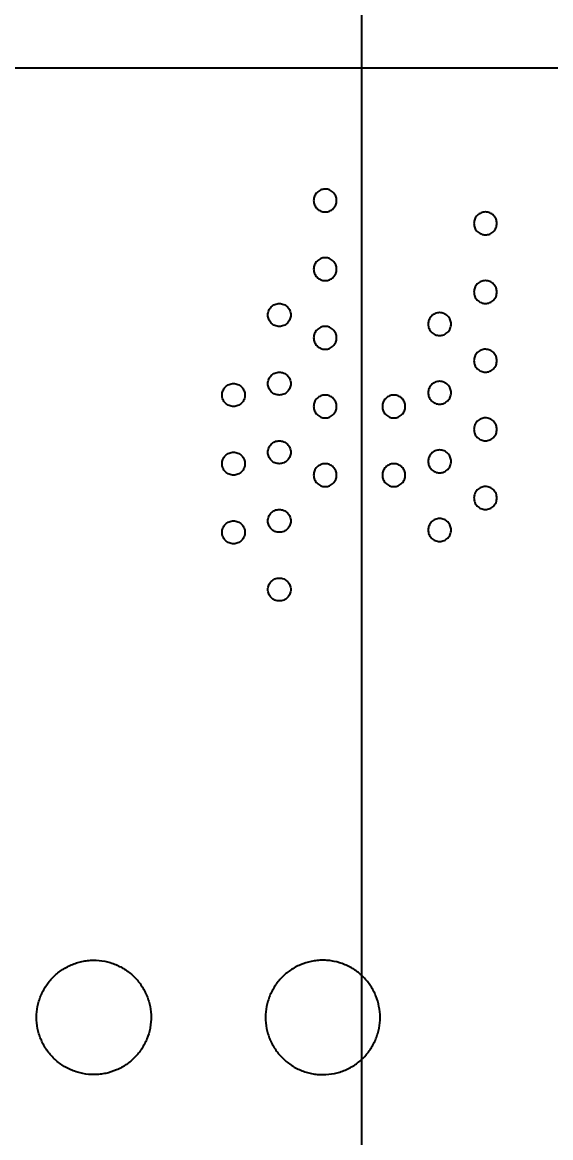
# Model space of a CAD drawing. Header units: inches. Extents: x 259 to 852, y 525 to 700.
# Drawn here: x 297.9 to 320.97, y 569.29 to 618.03 of the extents above; entities that cross this region are included whole.
import ezdxf
from ezdxf.lldxf.tags import DXFTag

# ---------------------------------------------------------------- set-up
doc = ezdxf.new("R2010")
doc.units = ezdxf.units.IN
doc.layers.add('13', color=7, linetype='Continuous')
doc.layers.add('9', color=7, linetype='Continuous')
doc.styles.get("Standard").update_dxf_attribs({"font": 'txt.shx', "width": 0.8})
tags = doc.linetypes.add('PHANTOM', pattern=[50.5, 18, -6.5, 6.5, -6.5, 6.5, -6.5]).pattern_tags.tags
tags[14:15] = [DXFTag(74, 4), DXFTag(75, 0), DXFTag(340, '0'), DXFTag(46, 0.0), DXFTag(50, 0.0), DXFTag(44, 0.0), DXFTag(45, 0.0)]
tags[12:13] = [DXFTag(74, 4), DXFTag(75, 0), DXFTag(340, '0'), DXFTag(46, 0.0), DXFTag(50, 0.0), DXFTag(44, 0.0), DXFTag(45, 0.0)]
tags[10:11] = [DXFTag(74, 4), DXFTag(75, 0), DXFTag(340, '0'), DXFTag(46, 0.0), DXFTag(50, 0.0), DXFTag(44, 0.0), DXFTag(45, 0.0)]
tags[8:9] = [DXFTag(74, 4), DXFTag(75, 0), DXFTag(340, '0'), DXFTag(46, 0.0), DXFTag(50, 0.0), DXFTag(44, 0.0), DXFTag(45, 0.0)]
tags[6:7] = [DXFTag(74, 4), DXFTag(75, 0), DXFTag(340, '0'), DXFTag(46, 0.0), DXFTag(50, 0.0), DXFTag(44, 0.0), DXFTag(45, 0.0)]
tags[4:5] = [DXFTag(74, 4), DXFTag(75, 0), DXFTag(340, '0'), DXFTag(46, 0.0), DXFTag(50, 0.0), DXFTag(44, 0.0), DXFTag(45, 0.0)]
doc.dimstyles.get("Standard").update_dxf_attribs({"dimtxt": 2.3, "dimasz": 2, "dimexe": 0.18, "dimexo": 0.0625, "dimgap": 0.09, "dimtad": 0, "dimzin": 0, "dimdsep": 46, "dimtxsty": 'Standard', "dimcen": 0.09, "dimclrd": 4, "dimclre": 4, "dimclrt": 3, "dimadec": 0, "dimazin": 0, "dimtfac": 1, "dimtofl": 0, "dimtmove": 0, "dimatfit": 3, "dimfxl": 0, "dimtolj": 1, "dimtzin": 0, "dimarcsym": 0})

# ---------------------------------------------------------------- blocks, each defined once
blk = doc.blocks.new('*D11')
at = {"color": 4, "lineweight": -2}
for p, q in [((312.66, 673.545), (275.564, 673.545)), ((275.744, 671.545), (275.744, 648.411)), ((275.744, 618.045), (275.744, 641.178)), ((266.129, 616.045), (275.924, 616.045))]:
    blk.add_line(p, q, dxfattribs=at)
at = {"color": 4}
for points in [[(275.411, 671.545), (276.077, 671.545), (275.744, 673.545)], [(275.411, 618.045), (276.077, 618.045), (275.744, 616.045)]]:
    blk.add_solid(points, dxfattribs=at)
at = {"layer": 'Defpoints', "color": 0}
for p in [(275.744, 673.545), (312.722, 673.545), (266.066, 616.045)]:
    blk.add_point(p, dxfattribs=at)
at = {"color": 3, "insert": (275.744, 644.795), "char_height": 2.3, "attachment_point": 5, "rotation": 90}
blk.add_mtext('\\A1;57.50', dxfattribs=at)
blk = doc.blocks.new('*D12')
at = {"color": 4, "lineweight": -2}
for p, q in [((264.321, 616.045), (274.915, 616.045)), ((274.735, 614.045), (274.735, 590.911)), ((274.735, 560.545), (274.735, 583.678)), ((312.66, 558.545), (274.555, 558.545))]:
    blk.add_line(p, q, dxfattribs=at)
at = {"color": 4}
for points in [[(274.402, 614.045), (275.069, 614.045), (274.735, 616.045)], [(274.402, 560.545), (275.069, 560.545), (274.735, 558.545)]]:
    blk.add_solid(points, dxfattribs=at)
at = {"layer": 'Defpoints', "color": 0}
for p in [(264.258, 616.045), (274.735, 558.545), (312.722, 558.545)]:
    blk.add_point(p, dxfattribs=at)
at = {"color": 3, "insert": (274.735, 587.295), "char_height": 2.3, "attachment_point": 5, "rotation": 90}
blk.add_mtext('\\A1;57.50', dxfattribs=at)
blk = doc.blocks.new('*D106')
at = {"color": 4, "lineweight": -2}
for p, q in [((277.724, 594.88), (277.724, 555.906)), ((347.72, 594.88), (347.72, 555.906)), ((279.724, 556.086), (309.412, 556.086)), ((345.72, 556.086), (316.032, 556.086))]:
    blk.add_line(p, q, dxfattribs=at)
at = {"color": 4}
for points in [[(279.724, 556.419), (279.724, 555.753), (277.724, 556.086)], [(345.72, 556.419), (345.72, 555.753), (347.72, 556.086)]]:
    blk.add_solid(points, dxfattribs=at)
at = {"layer": 'Defpoints', "color": 0}
for p in [(277.724, 594.942), (347.72, 594.942), (347.72, 556.086)]:
    blk.add_point(p, dxfattribs=at)
at = {"color": 3, "insert": (312.722, 556.086), "char_height": 2.3, "attachment_point": 5}
blk.add_mtext('\\A1;70.00', dxfattribs=at)

msp = doc.modelspace()

# ---------------------------------------------------------------- linework, layer by layer
at = {"layer": '13', "color": 7}
for points, knots in [([(310.622, 610.245), (310.622, 610.278), (310.625, 610.31), (310.638, 610.374), (310.647, 610.405), (310.672, 610.466), (310.688, 610.494), (310.724, 610.549), (310.745, 610.575), (310.791, 610.621), (310.816, 610.641), (310.871, 610.678), (310.9, 610.694), (310.99, 610.731), (311.056, 610.745), (311.154, 610.745), (311.187, 610.741), (311.252, 610.729), (311.283, 610.719), (311.344, 610.694), (311.373, 610.678), (311.427, 610.642), (311.452, 610.621), (311.499, 610.575), (311.52, 610.549), (311.556, 610.495), (311.572, 610.466), (311.597, 610.405), (311.606, 610.374), (311.619, 610.31), (311.622, 610.277), (311.622, 610.212), (311.619, 610.18), (311.606, 610.116), (311.597, 610.084), (311.56, 609.994), (311.522, 609.938), (311.454, 609.869), (311.428, 609.848), (311.374, 609.811), (311.345, 609.796), (311.284, 609.771), (311.253, 609.761), (311.188, 609.748), (311.156, 609.745), (311.057, 609.745), (310.992, 609.757), (310.9, 609.795), (310.872, 609.811), (310.817, 609.847), (310.791, 609.868), (310.745, 609.914), (310.725, 609.939), (310.688, 609.994), (310.673, 610.023), (310.635, 610.113), (310.622, 610.179), (310.622, 610.245)], [0, 0, 0, 0, 0.03125, 0.03125, 0.0625, 0.0625, 0.09375, 0.09375, 0.125, 0.125, 0.15625, 0.15625, 0.1875, 0.1875, 0.25, 0.25, 0.28125, 0.28125, 0.3125, 0.3125, 0.34375, 0.34375, 0.375, 0.375, 0.40625, 0.40625, 0.4375, 0.4375, 0.46875, 0.46875, 0.5, 0.5, 0.53125, 0.53125, 0.5625, 0.5625, 0.625, 0.625, 0.65625, 0.65625, 0.6875, 0.6875, 0.71875, 0.71875, 0.75, 0.75, 0.8125, 0.8125, 0.84375, 0.84375, 0.875, 0.875, 0.90625, 0.90625, 0.9375, 0.9375, 1, 1, 1, 1]), ([(317.622, 609.245), (317.622, 609.278), (317.625, 609.31), (317.638, 609.374), (317.647, 609.405), (317.673, 609.466), (317.688, 609.495), (317.724, 609.549), (317.745, 609.575), (317.815, 609.644), (317.87, 609.682), (317.991, 609.732), (318.057, 609.745), (318.155, 609.745), (318.189, 609.741), (318.253, 609.728), (318.284, 609.719), (318.345, 609.694), (318.374, 609.678), (318.428, 609.642), (318.453, 609.621), (318.5, 609.574), (318.52, 609.549), (318.556, 609.495), (318.572, 609.466), (318.597, 609.405), (318.606, 609.374), (318.619, 609.31), (318.622, 609.277), (318.622, 609.212), (318.619, 609.18), (318.606, 609.116), (318.597, 609.084), (318.559, 608.994), (318.522, 608.938), (318.453, 608.869), (318.427, 608.847), (318.373, 608.811), (318.344, 608.795), (318.283, 608.77), (318.251, 608.761), (318.187, 608.748), (318.155, 608.745), (318.089, 608.745), (318.056, 608.748), (317.992, 608.761), (317.96, 608.77), (317.9, 608.796), (317.871, 608.811), (317.817, 608.847), (317.791, 608.869), (317.722, 608.938), (317.685, 608.993), (317.635, 609.113), (317.622, 609.179), (317.622, 609.245)], [0, 0, 0, 0, 0.03125, 0.03125, 0.0625, 0.0625, 0.09375, 0.09375, 0.125, 0.125, 0.1875, 0.1875, 0.25, 0.25, 0.28125, 0.28125, 0.3125, 0.3125, 0.34375, 0.34375, 0.375, 0.375, 0.40625, 0.40625, 0.4375, 0.4375, 0.46875, 0.46875, 0.5, 0.5, 0.53125, 0.53125, 0.5625, 0.5625, 0.625, 0.625, 0.65625, 0.65625, 0.6875, 0.6875, 0.71875, 0.71875, 0.75, 0.75, 0.78125, 0.78125, 0.8125, 0.8125, 0.84375, 0.84375, 0.875, 0.875, 0.9375, 0.9375, 1, 1, 1, 1]), ([(310.622, 607.245), (310.622, 607.278), (310.625, 607.31), (310.638, 607.374), (310.647, 607.405), (310.672, 607.466), (310.688, 607.494), (310.724, 607.549), (310.745, 607.574), (310.791, 607.621), (310.816, 607.641), (310.87, 607.678), (310.9, 607.694), (310.99, 607.731), (311.056, 607.745), (311.154, 607.745), (311.187, 607.741), (311.252, 607.729), (311.283, 607.719), (311.344, 607.694), (311.373, 607.678), (311.427, 607.642), (311.453, 607.621), (311.499, 607.575), (311.52, 607.549), (311.556, 607.495), (311.572, 607.466), (311.597, 607.405), (311.606, 607.374), (311.619, 607.31), (311.622, 607.277), (311.622, 607.212), (311.619, 607.18), (311.606, 607.116), (311.597, 607.084), (311.56, 606.994), (311.523, 606.938), (311.454, 606.869), (311.428, 606.848), (311.374, 606.811), (311.345, 606.796), (311.285, 606.771), (311.253, 606.761), (311.189, 606.748), (311.156, 606.745), (311.057, 606.745), (310.992, 606.757), (310.9, 606.795), (310.872, 606.811), (310.817, 606.847), (310.791, 606.868), (310.745, 606.914), (310.725, 606.94), (310.688, 606.994), (310.673, 607.023), (310.635, 607.113), (310.622, 607.179), (310.622, 607.245)], [0, 0, 0, 0, 0.03125, 0.03125, 0.0625, 0.0625, 0.09375, 0.09375, 0.125, 0.125, 0.15625, 0.15625, 0.1875, 0.1875, 0.25, 0.25, 0.28125, 0.28125, 0.3125, 0.3125, 0.34375, 0.34375, 0.375, 0.375, 0.40625, 0.40625, 0.4375, 0.4375, 0.46875, 0.46875, 0.5, 0.5, 0.53125, 0.53125, 0.5625, 0.5625, 0.625, 0.625, 0.65625, 0.65625, 0.6875, 0.6875, 0.71875, 0.71875, 0.75, 0.75, 0.8125, 0.8125, 0.84375, 0.84375, 0.875, 0.875, 0.90625, 0.90625, 0.9375, 0.9375, 1, 1, 1, 1]), ([(317.622, 606.245), (317.622, 606.278), (317.625, 606.31), (317.638, 606.374), (317.647, 606.405), (317.672, 606.466), (317.688, 606.495), (317.724, 606.549), (317.745, 606.575), (317.814, 606.644), (317.87, 606.682), (317.991, 606.732), (318.057, 606.745), (318.155, 606.745), (318.189, 606.741), (318.253, 606.728), (318.284, 606.719), (318.345, 606.694), (318.374, 606.678), (318.428, 606.641), (318.453, 606.621), (318.5, 606.574), (318.52, 606.549), (318.556, 606.495), (318.572, 606.466), (318.597, 606.405), (318.606, 606.374), (318.619, 606.31), (318.622, 606.277), (318.622, 606.212), (318.619, 606.18), (318.606, 606.116), (318.597, 606.084), (318.56, 605.994), (318.522, 605.938), (318.453, 605.869), (318.428, 605.847), (318.373, 605.811), (318.344, 605.795), (318.283, 605.77), (318.252, 605.761), (318.187, 605.748), (318.155, 605.745), (318.089, 605.745), (318.056, 605.748), (317.992, 605.761), (317.96, 605.77), (317.899, 605.796), (317.871, 605.811), (317.816, 605.848), (317.791, 605.869), (317.722, 605.938), (317.685, 605.994), (317.635, 606.113), (317.622, 606.179), (317.622, 606.245)], [0, 0, 0, 0, 0.03125, 0.03125, 0.0625, 0.0625, 0.09375, 0.09375, 0.125, 0.125, 0.1875, 0.1875, 0.25, 0.25, 0.28125, 0.28125, 0.3125, 0.3125, 0.34375, 0.34375, 0.375, 0.375, 0.40625, 0.40625, 0.4375, 0.4375, 0.46875, 0.46875, 0.5, 0.5, 0.53125, 0.53125, 0.5625, 0.5625, 0.625, 0.625, 0.65625, 0.65625, 0.6875, 0.6875, 0.71875, 0.71875, 0.75, 0.75, 0.78125, 0.78125, 0.8125, 0.8125, 0.84375, 0.84375, 0.875, 0.875, 0.9375, 0.9375, 1, 1, 1, 1]), ([(308.622, 605.245), (308.622, 605.212), (308.625, 605.179), (308.638, 605.116), (308.647, 605.084), (308.672, 605.024), (308.688, 604.995), (308.724, 604.94), (308.745, 604.915), (308.791, 604.868), (308.816, 604.848), (308.871, 604.811), (308.9, 604.795), (308.991, 604.758), (309.057, 604.745), (309.155, 604.745), (309.188, 604.748), (309.253, 604.761), (309.284, 604.77), (309.345, 604.796), (309.374, 604.811), (309.428, 604.848), (309.453, 604.869), (309.5, 604.915), (309.52, 604.941), (309.556, 604.995), (309.572, 605.024), (309.597, 605.084), (309.606, 605.115), (309.619, 605.179), (309.622, 605.212), (309.622, 605.277), (309.619, 605.309), (309.606, 605.374), (309.597, 605.405), (309.56, 605.495), (309.522, 605.551), (309.453, 605.62), (309.428, 605.642), (309.373, 605.678), (309.344, 605.694), (309.284, 605.719), (309.252, 605.729), (309.188, 605.741), (309.155, 605.745), (309.056, 605.745), (308.991, 605.731), (308.899, 605.694), (308.871, 605.678), (308.816, 605.642), (308.791, 605.621), (308.722, 605.551), (308.685, 605.496), (308.635, 605.376), (308.622, 605.31), (308.622, 605.245)], [0, 0, 0, 0, 0.03125, 0.03125, 0.0625, 0.0625, 0.09375, 0.09375, 0.125, 0.125, 0.15625, 0.15625, 0.1875, 0.1875, 0.25, 0.25, 0.28125, 0.28125, 0.3125, 0.3125, 0.34375, 0.34375, 0.375, 0.375, 0.40625, 0.40625, 0.4375, 0.4375, 0.46875, 0.46875, 0.5, 0.5, 0.53125, 0.53125, 0.5625, 0.5625, 0.625, 0.625, 0.65625, 0.65625, 0.6875, 0.6875, 0.71875, 0.71875, 0.75, 0.75, 0.8125, 0.8125, 0.84375, 0.84375, 0.875, 0.875, 0.9375, 0.9375, 1, 1, 1, 1]), ([(315.622, 604.845), (315.622, 604.878), (315.625, 604.91), (315.638, 604.974), (315.647, 605.005), (315.672, 605.066), (315.688, 605.094), (315.724, 605.149), (315.745, 605.175), (315.791, 605.221), (315.816, 605.242), (315.871, 605.278), (315.9, 605.294), (315.991, 605.332), (316.057, 605.345), (316.155, 605.345), (316.188, 605.341), (316.253, 605.328), (316.284, 605.319), (316.345, 605.294), (316.374, 605.278), (316.428, 605.241), (316.453, 605.221), (316.5, 605.174), (316.52, 605.149), (316.556, 605.095), (316.572, 605.065), (316.597, 605.005), (316.606, 604.974), (316.619, 604.91), (316.622, 604.877), (316.622, 604.812), (316.619, 604.78), (316.606, 604.716), (316.597, 604.684), (316.56, 604.594), (316.523, 604.538), (316.454, 604.469), (316.428, 604.448), (316.373, 604.411), (316.345, 604.396), (316.284, 604.37), (316.252, 604.361), (316.188, 604.348), (316.155, 604.345), (316.056, 604.345), (315.991, 604.358), (315.9, 604.396), (315.871, 604.411), (315.816, 604.448), (315.791, 604.469), (315.722, 604.538), (315.685, 604.594), (315.635, 604.714), (315.622, 604.779), (315.622, 604.845)], [0, 0, 0, 0, 0.03125, 0.03125, 0.0625, 0.0625, 0.09375, 0.09375, 0.125, 0.125, 0.15625, 0.15625, 0.1875, 0.1875, 0.25, 0.25, 0.28125, 0.28125, 0.3125, 0.3125, 0.34375, 0.34375, 0.375, 0.375, 0.40625, 0.40625, 0.4375, 0.4375, 0.46875, 0.46875, 0.5, 0.5, 0.53125, 0.53125, 0.5625, 0.5625, 0.625, 0.625, 0.65625, 0.65625, 0.6875, 0.6875, 0.71875, 0.71875, 0.75, 0.75, 0.8125, 0.8125, 0.84375, 0.84375, 0.875, 0.875, 0.9375, 0.9375, 1, 1, 1, 1]), ([(310.622, 604.245), (310.622, 604.278), (310.625, 604.31), (310.638, 604.373), (310.647, 604.405), (310.672, 604.465), (310.688, 604.494), (310.724, 604.548), (310.745, 604.574), (310.791, 604.62), (310.816, 604.641), (310.87, 604.678), (310.899, 604.694), (310.99, 604.731), (311.056, 604.745), (311.154, 604.745), (311.187, 604.741), (311.252, 604.729), (311.283, 604.719), (311.344, 604.694), (311.373, 604.678), (311.428, 604.642), (311.453, 604.621), (311.499, 604.574), (311.52, 604.549), (311.556, 604.495), (311.572, 604.466), (311.597, 604.405), (311.606, 604.374), (311.619, 604.31), (311.622, 604.277), (311.622, 604.212), (311.619, 604.18), (311.606, 604.116), (311.597, 604.084), (311.56, 603.994), (311.523, 603.939), (311.454, 603.869), (311.428, 603.848), (311.374, 603.812), (311.345, 603.796), (311.285, 603.771), (311.253, 603.761), (311.189, 603.748), (311.156, 603.745), (311.057, 603.745), (310.992, 603.757), (310.9, 603.795), (310.871, 603.811), (310.817, 603.847), (310.791, 603.868), (310.745, 603.915), (310.724, 603.94), (310.688, 603.994), (310.672, 604.023), (310.635, 604.114), (310.622, 604.179), (310.622, 604.245)], [0, 0, 0, 0, 0.03125, 0.03125, 0.0625, 0.0625, 0.09375, 0.09375, 0.125, 0.125, 0.15625, 0.15625, 0.1875, 0.1875, 0.25, 0.25, 0.28125, 0.28125, 0.3125, 0.3125, 0.34375, 0.34375, 0.375, 0.375, 0.40625, 0.40625, 0.4375, 0.4375, 0.46875, 0.46875, 0.5, 0.5, 0.53125, 0.53125, 0.5625, 0.5625, 0.625, 0.625, 0.65625, 0.65625, 0.6875, 0.6875, 0.71875, 0.71875, 0.75, 0.75, 0.8125, 0.8125, 0.84375, 0.84375, 0.875, 0.875, 0.90625, 0.90625, 0.9375, 0.9375, 1, 1, 1, 1]), ([(317.622, 603.245), (317.622, 603.278), (317.625, 603.31), (317.638, 603.374), (317.647, 603.405), (317.672, 603.466), (317.688, 603.494), (317.724, 603.549), (317.745, 603.575), (317.791, 603.621), (317.816, 603.642), (317.871, 603.678), (317.9, 603.694), (317.991, 603.732), (318.057, 603.745), (318.156, 603.745), (318.189, 603.741), (318.253, 603.728), (318.284, 603.719), (318.345, 603.693), (318.374, 603.678), (318.428, 603.641), (318.453, 603.62), (318.5, 603.574), (318.52, 603.549), (318.556, 603.494), (318.572, 603.465), (318.597, 603.405), (318.606, 603.374), (318.619, 603.31), (318.622, 603.277), (318.622, 603.212), (318.619, 603.18), (318.606, 603.116), (318.597, 603.084), (318.56, 602.994), (318.523, 602.938), (318.453, 602.869), (318.428, 602.848), (318.373, 602.811), (318.344, 602.796), (318.284, 602.77), (318.252, 602.761), (318.187, 602.748), (318.155, 602.745), (318.088, 602.745), (318.056, 602.748), (317.992, 602.761), (317.96, 602.771), (317.899, 602.796), (317.87, 602.811), (317.816, 602.848), (317.791, 602.869), (317.722, 602.938), (317.685, 602.994), (317.635, 603.114), (317.622, 603.179), (317.622, 603.245)], [0, 0, 0, 0, 0.03125, 0.03125, 0.0625, 0.0625, 0.09375, 0.09375, 0.125, 0.125, 0.15625, 0.15625, 0.1875, 0.1875, 0.25, 0.25, 0.28125, 0.28125, 0.3125, 0.3125, 0.34375, 0.34375, 0.375, 0.375, 0.40625, 0.40625, 0.4375, 0.4375, 0.46875, 0.46875, 0.5, 0.5, 0.53125, 0.53125, 0.5625, 0.5625, 0.625, 0.625, 0.65625, 0.65625, 0.6875, 0.6875, 0.71875, 0.71875, 0.75, 0.75, 0.78125, 0.78125, 0.8125, 0.8125, 0.84375, 0.84375, 0.875, 0.875, 0.9375, 0.9375, 1, 1, 1, 1]), ([(308.622, 602.245), (308.622, 602.212), (308.625, 602.179), (308.638, 602.116), (308.647, 602.084), (308.672, 602.024), (308.688, 601.995), (308.724, 601.941), (308.745, 601.915), (308.791, 601.869), (308.816, 601.848), (308.871, 601.811), (308.9, 601.795), (308.991, 601.758), (309.057, 601.745), (309.155, 601.745), (309.189, 601.748), (309.253, 601.761), (309.284, 601.771), (309.345, 601.796), (309.374, 601.812), (309.428, 601.848), (309.453, 601.869), (309.5, 601.916), (309.52, 601.941), (309.556, 601.995), (309.572, 602.024), (309.597, 602.084), (309.606, 602.115), (309.619, 602.179), (309.622, 602.212), (309.622, 602.277), (309.619, 602.309), (309.606, 602.373), (309.597, 602.405), (309.56, 602.495), (309.523, 602.551), (309.454, 602.62), (309.428, 602.642), (309.373, 602.678), (309.345, 602.694), (309.284, 602.719), (309.252, 602.729), (309.188, 602.741), (309.155, 602.745), (309.056, 602.745), (308.99, 602.731), (308.899, 602.693), (308.871, 602.678), (308.816, 602.642), (308.791, 602.62), (308.722, 602.551), (308.685, 602.495), (308.635, 602.376), (308.622, 602.31), (308.622, 602.245)], [0, 0, 0, 0, 0.03125, 0.03125, 0.0625, 0.0625, 0.09375, 0.09375, 0.125, 0.125, 0.15625, 0.15625, 0.1875, 0.1875, 0.25, 0.25, 0.28125, 0.28125, 0.3125, 0.3125, 0.34375, 0.34375, 0.375, 0.375, 0.40625, 0.40625, 0.4375, 0.4375, 0.46875, 0.46875, 0.5, 0.5, 0.53125, 0.53125, 0.5625, 0.5625, 0.625, 0.625, 0.65625, 0.65625, 0.6875, 0.6875, 0.71875, 0.71875, 0.75, 0.75, 0.8125, 0.8125, 0.84375, 0.84375, 0.875, 0.875, 0.9375, 0.9375, 1, 1, 1, 1]), ([(306.622, 601.745), (306.622, 601.712), (306.625, 601.679), (306.638, 601.616), (306.647, 601.584), (306.672, 601.524), (306.688, 601.495), (306.724, 601.441), (306.745, 601.415), (306.791, 601.368), (306.816, 601.348), (306.871, 601.311), (306.9, 601.295), (306.991, 601.258), (307.057, 601.245), (307.156, 601.245), (307.189, 601.248), (307.253, 601.261), (307.285, 601.271), (307.345, 601.296), (307.374, 601.312), (307.428, 601.348), (307.454, 601.369), (307.5, 601.416), (307.521, 601.441), (307.556, 601.495), (307.572, 601.524), (307.597, 601.584), (307.606, 601.615), (307.619, 601.679), (307.622, 601.712), (307.622, 601.777), (307.619, 601.809), (307.606, 601.873), (307.597, 601.905), (307.56, 601.995), (307.523, 602.051), (307.453, 602.12), (307.428, 602.142), (307.373, 602.178), (307.344, 602.194), (307.284, 602.219), (307.251, 602.229), (307.187, 602.241), (307.155, 602.245), (307.088, 602.245), (307.055, 602.241), (306.991, 602.228), (306.96, 602.219), (306.899, 602.193), (306.87, 602.178), (306.816, 602.141), (306.79, 602.12), (306.722, 602.051), (306.685, 601.995), (306.635, 601.876), (306.622, 601.81), (306.622, 601.745)], [0, 0, 0, 0, 0.03125, 0.03125, 0.0625, 0.0625, 0.09375, 0.09375, 0.125, 0.125, 0.15625, 0.15625, 0.1875, 0.1875, 0.25, 0.25, 0.28125, 0.28125, 0.3125, 0.3125, 0.34375, 0.34375, 0.375, 0.375, 0.40625, 0.40625, 0.4375, 0.4375, 0.46875, 0.46875, 0.5, 0.5, 0.53125, 0.53125, 0.5625, 0.5625, 0.625, 0.625, 0.65625, 0.65625, 0.6875, 0.6875, 0.71875, 0.71875, 0.75, 0.75, 0.78125, 0.78125, 0.8125, 0.8125, 0.84375, 0.84375, 0.875, 0.875, 0.9375, 0.9375, 1, 1, 1, 1]), ([(315.622, 601.845), (315.622, 601.877), (315.625, 601.91), (315.638, 601.973), (315.647, 602.005), (315.672, 602.066), (315.688, 602.094), (315.724, 602.149), (315.745, 602.174), (315.791, 602.221), (315.816, 602.241), (315.871, 602.278), (315.9, 602.294), (315.991, 602.331), (316.057, 602.345), (316.155, 602.345), (316.189, 602.341), (316.253, 602.328), (316.284, 602.319), (316.345, 602.293), (316.374, 602.278), (316.428, 602.241), (316.453, 602.221), (316.5, 602.174), (316.52, 602.149), (316.556, 602.094), (316.572, 602.065), (316.597, 602.005), (316.606, 601.974), (316.619, 601.91), (316.622, 601.877), (316.622, 601.812), (316.619, 601.78), (316.606, 601.716), (316.597, 601.684), (316.56, 601.594), (316.523, 601.538), (316.454, 601.469), (316.428, 601.448), (316.373, 601.411), (316.345, 601.396), (316.284, 601.37), (316.252, 601.361), (316.188, 601.348), (316.155, 601.345), (316.056, 601.345), (315.99, 601.358), (315.899, 601.396), (315.871, 601.411), (315.816, 601.448), (315.791, 601.469), (315.722, 601.538), (315.685, 601.594), (315.635, 601.714), (315.622, 601.779), (315.622, 601.845)], [0, 0, 0, 0, 0.03125, 0.03125, 0.0625, 0.0625, 0.09375, 0.09375, 0.125, 0.125, 0.15625, 0.15625, 0.1875, 0.1875, 0.25, 0.25, 0.28125, 0.28125, 0.3125, 0.3125, 0.34375, 0.34375, 0.375, 0.375, 0.40625, 0.40625, 0.4375, 0.4375, 0.46875, 0.46875, 0.5, 0.5, 0.53125, 0.53125, 0.5625, 0.5625, 0.625, 0.625, 0.65625, 0.65625, 0.6875, 0.6875, 0.71875, 0.71875, 0.75, 0.75, 0.8125, 0.8125, 0.84375, 0.84375, 0.875, 0.875, 0.9375, 0.9375, 1, 1, 1, 1]), ([(310.622, 601.245), (310.622, 601.277), (310.625, 601.31), (310.638, 601.373), (310.647, 601.405), (310.672, 601.465), (310.687, 601.494), (310.723, 601.548), (310.744, 601.574), (310.79, 601.62), (310.815, 601.641), (310.87, 601.678), (310.899, 601.693), (310.99, 601.731), (311.056, 601.745), (311.154, 601.745), (311.187, 601.741), (311.252, 601.729), (311.283, 601.719), (311.344, 601.694), (311.373, 601.678), (311.428, 601.642), (311.453, 601.621), (311.5, 601.574), (311.52, 601.549), (311.556, 601.495), (311.572, 601.465), (311.597, 601.405), (311.606, 601.374), (311.619, 601.31), (311.622, 601.277), (311.622, 601.212), (311.619, 601.18), (311.606, 601.116), (311.597, 601.085), (311.56, 600.995), (311.523, 600.939), (311.454, 600.869), (311.429, 600.848), (311.374, 600.812), (311.345, 600.796), (311.285, 600.771), (311.253, 600.761), (311.189, 600.748), (311.156, 600.745), (311.057, 600.745), (310.991, 600.757), (310.9, 600.795), (310.871, 600.811), (310.817, 600.847), (310.791, 600.868), (310.745, 600.915), (310.724, 600.94), (310.688, 600.995), (310.672, 601.024), (310.635, 601.114), (310.622, 601.179), (310.622, 601.245)], [0, 0, 0, 0, 0.03125, 0.03125, 0.0625, 0.0625, 0.09375, 0.09375, 0.125, 0.125, 0.15625, 0.15625, 0.1875, 0.1875, 0.25, 0.25, 0.28125, 0.28125, 0.3125, 0.3125, 0.34375, 0.34375, 0.375, 0.375, 0.40625, 0.40625, 0.4375, 0.4375, 0.46875, 0.46875, 0.5, 0.5, 0.53125, 0.53125, 0.5625, 0.5625, 0.625, 0.625, 0.65625, 0.65625, 0.6875, 0.6875, 0.71875, 0.71875, 0.75, 0.75, 0.8125, 0.8125, 0.84375, 0.84375, 0.875, 0.875, 0.90625, 0.90625, 0.9375, 0.9375, 1, 1, 1, 1]), ([(313.622, 601.245), (313.622, 601.277), (313.625, 601.31), (313.638, 601.373), (313.647, 601.405), (313.672, 601.465), (313.687, 601.494), (313.724, 601.548), (313.745, 601.574), (313.791, 601.62), (313.816, 601.641), (313.87, 601.678), (313.9, 601.694), (313.99, 601.731), (314.056, 601.745), (314.155, 601.745), (314.188, 601.741), (314.253, 601.728), (314.284, 601.719), (314.345, 601.694), (314.374, 601.678), (314.428, 601.641), (314.453, 601.621), (314.5, 601.574), (314.52, 601.549), (314.556, 601.494), (314.572, 601.465), (314.597, 601.405), (314.606, 601.374), (314.619, 601.31), (314.622, 601.277), (314.622, 601.212), (314.619, 601.18), (314.606, 601.116), (314.597, 601.085), (314.56, 600.995), (314.523, 600.939), (314.454, 600.869), (314.428, 600.848), (314.374, 600.811), (314.345, 600.796), (314.284, 600.771), (314.252, 600.761), (314.188, 600.748), (314.156, 600.745), (314.056, 600.745), (313.991, 600.758), (313.9, 600.796), (313.871, 600.811), (313.816, 600.848), (313.791, 600.869), (313.722, 600.938), (313.685, 600.994), (313.635, 601.114), (313.622, 601.179), (313.622, 601.245)], [0, 0, 0, 0, 0.03125, 0.03125, 0.0625, 0.0625, 0.09375, 0.09375, 0.125, 0.125, 0.15625, 0.15625, 0.1875, 0.1875, 0.25, 0.25, 0.28125, 0.28125, 0.3125, 0.3125, 0.34375, 0.34375, 0.375, 0.375, 0.40625, 0.40625, 0.4375, 0.4375, 0.46875, 0.46875, 0.5, 0.5, 0.53125, 0.53125, 0.5625, 0.5625, 0.625, 0.625, 0.65625, 0.65625, 0.6875, 0.6875, 0.71875, 0.71875, 0.75, 0.75, 0.8125, 0.8125, 0.84375, 0.84375, 0.875, 0.875, 0.9375, 0.9375, 1, 1, 1, 1]), ([(317.622, 600.245), (317.622, 600.277), (317.625, 600.31), (317.638, 600.373), (317.647, 600.405), (317.672, 600.466), (317.688, 600.494), (317.724, 600.549), (317.745, 600.574), (317.791, 600.621), (317.816, 600.642), (317.871, 600.678), (317.9, 600.694), (317.991, 600.732), (318.057, 600.745), (318.156, 600.745), (318.189, 600.741), (318.253, 600.728), (318.285, 600.719), (318.345, 600.693), (318.375, 600.677), (318.429, 600.641), (318.454, 600.62), (318.5, 600.574), (318.521, 600.548), (318.557, 600.494), (318.572, 600.465), (318.597, 600.405), (318.606, 600.374), (318.619, 600.31), (318.622, 600.277), (318.622, 600.212), (318.619, 600.18), (318.606, 600.116), (318.597, 600.084), (318.56, 599.994), (318.523, 599.938), (318.454, 599.869), (318.428, 599.848), (318.373, 599.811), (318.344, 599.796), (318.284, 599.77), (318.252, 599.761), (318.187, 599.748), (318.155, 599.745), (318.088, 599.745), (318.055, 599.748), (317.991, 599.761), (317.96, 599.771), (317.899, 599.796), (317.87, 599.812), (317.816, 599.848), (317.79, 599.869), (317.721, 599.938), (317.685, 599.994), (317.635, 600.114), (317.622, 600.179), (317.622, 600.245)], [0, 0, 0, 0, 0.03125, 0.03125, 0.0625, 0.0625, 0.09375, 0.09375, 0.125, 0.125, 0.15625, 0.15625, 0.1875, 0.1875, 0.25, 0.25, 0.28125, 0.28125, 0.3125, 0.3125, 0.34375, 0.34375, 0.375, 0.375, 0.40625, 0.40625, 0.4375, 0.4375, 0.46875, 0.46875, 0.5, 0.5, 0.53125, 0.53125, 0.5625, 0.5625, 0.625, 0.625, 0.65625, 0.65625, 0.6875, 0.6875, 0.71875, 0.71875, 0.75, 0.75, 0.78125, 0.78125, 0.8125, 0.8125, 0.84375, 0.84375, 0.875, 0.875, 0.9375, 0.9375, 1, 1, 1, 1]), ([(308.622, 599.245), (308.622, 599.212), (308.625, 599.18), (308.638, 599.116), (308.647, 599.084), (308.672, 599.024), (308.687, 598.995), (308.724, 598.941), (308.745, 598.915), (308.791, 598.869), (308.816, 598.848), (308.871, 598.811), (308.9, 598.795), (308.991, 598.758), (309.057, 598.745), (309.155, 598.745), (309.189, 598.748), (309.253, 598.761), (309.284, 598.771), (309.345, 598.796), (309.374, 598.812), (309.428, 598.848), (309.454, 598.869), (309.5, 598.916), (309.521, 598.941), (309.557, 598.995), (309.572, 599.024), (309.597, 599.084), (309.606, 599.115), (309.619, 599.179), (309.622, 599.212), (309.622, 599.277), (309.619, 599.309), (309.606, 599.373), (309.597, 599.405), (309.56, 599.495), (309.523, 599.551), (309.454, 599.62), (309.428, 599.641), (309.374, 599.678), (309.345, 599.694), (309.284, 599.719), (309.252, 599.729), (309.188, 599.741), (309.155, 599.745), (309.056, 599.745), (308.99, 599.731), (308.899, 599.693), (308.87, 599.678), (308.816, 599.641), (308.79, 599.62), (308.721, 599.551), (308.685, 599.495), (308.635, 599.375), (308.622, 599.31), (308.622, 599.245)], [0, 0, 0, 0, 0.03125, 0.03125, 0.0625, 0.0625, 0.09375, 0.09375, 0.125, 0.125, 0.15625, 0.15625, 0.1875, 0.1875, 0.25, 0.25, 0.28125, 0.28125, 0.3125, 0.3125, 0.34375, 0.34375, 0.375, 0.375, 0.40625, 0.40625, 0.4375, 0.4375, 0.46875, 0.46875, 0.5, 0.5, 0.53125, 0.53125, 0.5625, 0.5625, 0.625, 0.625, 0.65625, 0.65625, 0.6875, 0.6875, 0.71875, 0.71875, 0.75, 0.75, 0.8125, 0.8125, 0.84375, 0.84375, 0.875, 0.875, 0.9375, 0.9375, 1, 1, 1, 1]), ([(306.622, 598.745), (306.622, 598.712), (306.625, 598.68), (306.638, 598.616), (306.647, 598.584), (306.672, 598.524), (306.688, 598.495), (306.724, 598.441), (306.745, 598.415), (306.791, 598.369), (306.816, 598.348), (306.871, 598.311), (306.9, 598.295), (306.991, 598.258), (307.057, 598.245), (307.156, 598.245), (307.189, 598.248), (307.254, 598.261), (307.285, 598.271), (307.345, 598.296), (307.375, 598.312), (307.429, 598.348), (307.454, 598.369), (307.5, 598.416), (307.521, 598.441), (307.557, 598.495), (307.572, 598.524), (307.597, 598.585), (307.606, 598.616), (307.619, 598.679), (307.622, 598.712), (307.622, 598.777), (307.619, 598.809), (307.606, 598.873), (307.597, 598.905), (307.56, 598.995), (307.523, 599.051), (307.454, 599.12), (307.428, 599.142), (307.373, 599.178), (307.344, 599.194), (307.284, 599.219), (307.252, 599.229), (307.187, 599.241), (307.154, 599.245), (307.088, 599.245), (307.055, 599.241), (306.991, 599.228), (306.959, 599.219), (306.899, 599.193), (306.87, 599.178), (306.816, 599.141), (306.79, 599.12), (306.721, 599.051), (306.684, 598.995), (306.635, 598.875), (306.622, 598.81), (306.622, 598.745)], [0, 0, 0, 0, 0.03125, 0.03125, 0.0625, 0.0625, 0.09375, 0.09375, 0.125, 0.125, 0.15625, 0.15625, 0.1875, 0.1875, 0.25, 0.25, 0.28125, 0.28125, 0.3125, 0.3125, 0.34375, 0.34375, 0.375, 0.375, 0.40625, 0.40625, 0.4375, 0.4375, 0.46875, 0.46875, 0.5, 0.5, 0.53125, 0.53125, 0.5625, 0.5625, 0.625, 0.625, 0.65625, 0.65625, 0.6875, 0.6875, 0.71875, 0.71875, 0.75, 0.75, 0.78125, 0.78125, 0.8125, 0.8125, 0.84375, 0.84375, 0.875, 0.875, 0.9375, 0.9375, 1, 1, 1, 1]), ([(315.622, 598.845), (315.622, 598.877), (315.625, 598.91), (315.638, 598.973), (315.647, 599.005), (315.672, 599.065), (315.687, 599.094), (315.724, 599.148), (315.745, 599.174), (315.791, 599.22), (315.816, 599.241), (315.871, 599.278), (315.9, 599.294), (315.991, 599.331), (316.057, 599.345), (316.155, 599.345), (316.189, 599.341), (316.253, 599.328), (316.284, 599.319), (316.345, 599.293), (316.374, 599.278), (316.428, 599.241), (316.454, 599.22), (316.5, 599.174), (316.521, 599.148), (316.557, 599.094), (316.572, 599.065), (316.597, 599.005), (316.606, 598.974), (316.619, 598.91), (316.622, 598.877), (316.622, 598.812), (316.619, 598.78), (316.606, 598.716), (316.597, 598.685), (316.56, 598.595), (316.523, 598.539), (316.454, 598.469), (316.428, 598.448), (316.374, 598.411), (316.345, 598.396), (316.284, 598.37), (316.252, 598.361), (316.188, 598.348), (316.155, 598.345), (316.056, 598.345), (315.99, 598.358), (315.899, 598.396), (315.87, 598.411), (315.816, 598.448), (315.79, 598.469), (315.721, 598.538), (315.685, 598.594), (315.635, 598.714), (315.622, 598.779), (315.622, 598.845)], [0, 0, 0, 0, 0.03125, 0.03125, 0.0625, 0.0625, 0.09375, 0.09375, 0.125, 0.125, 0.15625, 0.15625, 0.1875, 0.1875, 0.25, 0.25, 0.28125, 0.28125, 0.3125, 0.3125, 0.34375, 0.34375, 0.375, 0.375, 0.40625, 0.40625, 0.4375, 0.4375, 0.46875, 0.46875, 0.5, 0.5, 0.53125, 0.53125, 0.5625, 0.5625, 0.625, 0.625, 0.65625, 0.65625, 0.6875, 0.6875, 0.71875, 0.71875, 0.75, 0.75, 0.8125, 0.8125, 0.84375, 0.84375, 0.875, 0.875, 0.9375, 0.9375, 1, 1, 1, 1]), ([(310.622, 598.245), (310.622, 598.277), (310.625, 598.31), (310.638, 598.373), (310.647, 598.405), (310.672, 598.465), (310.687, 598.494), (310.723, 598.548), (310.744, 598.574), (310.79, 598.62), (310.815, 598.641), (310.87, 598.678), (310.899, 598.693), (310.989, 598.731), (311.056, 598.745), (311.154, 598.745), (311.187, 598.741), (311.252, 598.729), (311.283, 598.719), (311.344, 598.694), (311.374, 598.678), (311.428, 598.642), (311.453, 598.621), (311.5, 598.574), (311.52, 598.549), (311.556, 598.494), (311.572, 598.465), (311.597, 598.405), (311.606, 598.374), (311.619, 598.31), (311.622, 598.277), (311.622, 598.212), (311.619, 598.18), (311.606, 598.116), (311.597, 598.085), (311.56, 597.995), (311.523, 597.939), (311.454, 597.87), (311.429, 597.849), (311.374, 597.812), (311.346, 597.796), (311.285, 597.771), (311.253, 597.761), (311.189, 597.748), (311.156, 597.745), (311.057, 597.744), (310.991, 597.758), (310.9, 597.796), (310.871, 597.811), (310.817, 597.847), (310.791, 597.869), (310.745, 597.915), (310.724, 597.94), (310.688, 597.995), (310.672, 598.024), (310.635, 598.114), (310.622, 598.179), (310.622, 598.245)], [0, 0, 0, 0, 0.03125, 0.03125, 0.0625, 0.0625, 0.09375, 0.09375, 0.125, 0.125, 0.15625, 0.15625, 0.1875, 0.1875, 0.25, 0.25, 0.28125, 0.28125, 0.3125, 0.3125, 0.34375, 0.34375, 0.375, 0.375, 0.40625, 0.40625, 0.4375, 0.4375, 0.46875, 0.46875, 0.5, 0.5, 0.53125, 0.53125, 0.5625, 0.5625, 0.625, 0.625, 0.65625, 0.65625, 0.6875, 0.6875, 0.71875, 0.71875, 0.75, 0.75, 0.8125, 0.8125, 0.84375, 0.84375, 0.875, 0.875, 0.90625, 0.90625, 0.9375, 0.9375, 1, 1, 1, 1]), ([(313.622, 598.245), (313.622, 598.277), (313.625, 598.31), (313.638, 598.373), (313.647, 598.405), (313.672, 598.465), (313.687, 598.494), (313.723, 598.548), (313.744, 598.574), (313.79, 598.62), (313.816, 598.641), (313.87, 598.678), (313.899, 598.694), (313.99, 598.731), (314.056, 598.745), (314.155, 598.745), (314.188, 598.741), (314.253, 598.728), (314.284, 598.719), (314.345, 598.694), (314.374, 598.678), (314.428, 598.641), (314.453, 598.62), (314.5, 598.574), (314.521, 598.548), (314.556, 598.494), (314.572, 598.465), (314.597, 598.405), (314.606, 598.374), (314.619, 598.31), (314.622, 598.277), (314.622, 598.212), (314.619, 598.18), (314.606, 598.116), (314.597, 598.085), (314.56, 597.995), (314.523, 597.939), (314.454, 597.869), (314.429, 597.848), (314.374, 597.812), (314.345, 597.796), (314.285, 597.771), (314.253, 597.761), (314.188, 597.748), (314.156, 597.745), (314.056, 597.745), (313.991, 597.758), (313.899, 597.796), (313.871, 597.811), (313.816, 597.848), (313.79, 597.869), (313.721, 597.938), (313.685, 597.994), (313.635, 598.114), (313.622, 598.179), (313.622, 598.245)], [0, 0, 0, 0, 0.03125, 0.03125, 0.0625, 0.0625, 0.09375, 0.09375, 0.125, 0.125, 0.15625, 0.15625, 0.1875, 0.1875, 0.25, 0.25, 0.28125, 0.28125, 0.3125, 0.3125, 0.34375, 0.34375, 0.375, 0.375, 0.40625, 0.40625, 0.4375, 0.4375, 0.46875, 0.46875, 0.5, 0.5, 0.53125, 0.53125, 0.5625, 0.5625, 0.625, 0.625, 0.65625, 0.65625, 0.6875, 0.6875, 0.71875, 0.71875, 0.75, 0.75, 0.8125, 0.8125, 0.84375, 0.84375, 0.875, 0.875, 0.9375, 0.9375, 1, 1, 1, 1]), ([(317.622, 597.245), (317.622, 597.277), (317.625, 597.31), (317.638, 597.373), (317.647, 597.405), (317.672, 597.465), (317.687, 597.494), (317.724, 597.548), (317.745, 597.574), (317.791, 597.621), (317.816, 597.641), (317.871, 597.678), (317.9, 597.694), (317.991, 597.732), (318.057, 597.745), (318.156, 597.745), (318.189, 597.741), (318.254, 597.728), (318.285, 597.719), (318.346, 597.693), (318.375, 597.677), (318.429, 597.641), (318.454, 597.62), (318.5, 597.573), (318.521, 597.548), (318.557, 597.494), (318.572, 597.465), (318.597, 597.405), (318.606, 597.374), (318.619, 597.31), (318.622, 597.277), (318.622, 597.212), (318.619, 597.18), (318.606, 597.116), (318.597, 597.085), (318.56, 596.995), (318.523, 596.939), (318.454, 596.869), (318.428, 596.848), (318.373, 596.811), (318.345, 596.796), (318.284, 596.77), (318.252, 596.761), (318.187, 596.748), (318.155, 596.745), (318.088, 596.745), (318.055, 596.748), (317.991, 596.761), (317.959, 596.771), (317.899, 596.796), (317.87, 596.812), (317.816, 596.848), (317.79, 596.869), (317.721, 596.939), (317.684, 596.994), (317.635, 597.114), (317.622, 597.179), (317.622, 597.245)], [0, 0, 0, 0, 0.03125, 0.03125, 0.0625, 0.0625, 0.09375, 0.09375, 0.125, 0.125, 0.15625, 0.15625, 0.1875, 0.1875, 0.25, 0.25, 0.28125, 0.28125, 0.3125, 0.3125, 0.34375, 0.34375, 0.375, 0.375, 0.40625, 0.40625, 0.4375, 0.4375, 0.46875, 0.46875, 0.5, 0.5, 0.53125, 0.53125, 0.5625, 0.5625, 0.625, 0.625, 0.65625, 0.65625, 0.6875, 0.6875, 0.71875, 0.71875, 0.75, 0.75, 0.78125, 0.78125, 0.8125, 0.8125, 0.84375, 0.84375, 0.875, 0.875, 0.9375, 0.9375, 1, 1, 1, 1]), ([(308.622, 596.245), (308.622, 596.212), (308.625, 596.18), (308.638, 596.116), (308.647, 596.085), (308.672, 596.024), (308.687, 595.995), (308.723, 595.941), (308.744, 595.915), (308.791, 595.869), (308.816, 595.848), (308.87, 595.811), (308.9, 595.796), (308.991, 595.758), (309.057, 595.745), (309.156, 595.745), (309.189, 595.748), (309.253, 595.761), (309.285, 595.771), (309.345, 595.796), (309.375, 595.812), (309.429, 595.848), (309.454, 595.869), (309.5, 595.916), (309.521, 595.941), (309.557, 595.995), (309.572, 596.024), (309.597, 596.085), (309.606, 596.116), (309.619, 596.179), (309.622, 596.212), (309.622, 596.277), (309.619, 596.309), (309.606, 596.373), (309.597, 596.405), (309.56, 596.495), (309.523, 596.55), (309.454, 596.62), (309.428, 596.641), (309.374, 596.678), (309.345, 596.693), (309.284, 596.719), (309.252, 596.729), (309.188, 596.741), (309.155, 596.745), (309.055, 596.745), (308.99, 596.731), (308.899, 596.693), (308.87, 596.678), (308.816, 596.641), (308.79, 596.62), (308.721, 596.551), (308.684, 596.495), (308.635, 596.375), (308.622, 596.31), (308.622, 596.245)], [0, 0, 0, 0, 0.03125, 0.03125, 0.0625, 0.0625, 0.09375, 0.09375, 0.125, 0.125, 0.15625, 0.15625, 0.1875, 0.1875, 0.25, 0.25, 0.28125, 0.28125, 0.3125, 0.3125, 0.34375, 0.34375, 0.375, 0.375, 0.40625, 0.40625, 0.4375, 0.4375, 0.46875, 0.46875, 0.5, 0.5, 0.53125, 0.53125, 0.5625, 0.5625, 0.625, 0.625, 0.65625, 0.65625, 0.6875, 0.6875, 0.71875, 0.71875, 0.75, 0.75, 0.8125, 0.8125, 0.84375, 0.84375, 0.875, 0.875, 0.9375, 0.9375, 1, 1, 1, 1]), ([(306.622, 595.745), (306.622, 595.712), (306.625, 595.68), (306.638, 595.616), (306.647, 595.584), (306.672, 595.524), (306.687, 595.495), (306.724, 595.441), (306.745, 595.415), (306.791, 595.369), (306.816, 595.348), (306.871, 595.311), (306.9, 595.295), (306.991, 595.258), (307.057, 595.244), (307.156, 595.245), (307.189, 595.248), (307.254, 595.261), (307.285, 595.271), (307.346, 595.296), (307.375, 595.312), (307.429, 595.349), (307.454, 595.369), (307.5, 595.416), (307.521, 595.441), (307.557, 595.495), (307.572, 595.525), (307.597, 595.585), (307.606, 595.616), (307.619, 595.679), (307.622, 595.712), (307.622, 595.777), (307.619, 595.809), (307.606, 595.873), (307.597, 595.905), (307.56, 595.995), (307.523, 596.051), (307.454, 596.12), (307.428, 596.141), (307.373, 596.178), (307.345, 596.194), (307.284, 596.219), (307.252, 596.229), (307.187, 596.241), (307.154, 596.245), (307.088, 596.245), (307.055, 596.241), (306.991, 596.228), (306.959, 596.218), (306.898, 596.193), (306.87, 596.177), (306.815, 596.141), (306.79, 596.12), (306.721, 596.05), (306.684, 595.995), (306.635, 595.875), (306.622, 595.81), (306.622, 595.745)], [0, 0, 0, 0, 0.03125, 0.03125, 0.0625, 0.0625, 0.09375, 0.09375, 0.125, 0.125, 0.15625, 0.15625, 0.1875, 0.1875, 0.25, 0.25, 0.28125, 0.28125, 0.3125, 0.3125, 0.34375, 0.34375, 0.375, 0.375, 0.40625, 0.40625, 0.4375, 0.4375, 0.46875, 0.46875, 0.5, 0.5, 0.53125, 0.53125, 0.5625, 0.5625, 0.625, 0.625, 0.65625, 0.65625, 0.6875, 0.6875, 0.71875, 0.71875, 0.75, 0.75, 0.78125, 0.78125, 0.8125, 0.8125, 0.84375, 0.84375, 0.875, 0.875, 0.9375, 0.9375, 1, 1, 1, 1]), ([(315.622, 595.845), (315.622, 595.877), (315.625, 595.91), (315.638, 595.973), (315.647, 596.005), (315.672, 596.065), (315.687, 596.094), (315.723, 596.148), (315.744, 596.174), (315.79, 596.22), (315.816, 596.241), (315.87, 596.278), (315.9, 596.294), (315.99, 596.331), (316.057, 596.345), (316.155, 596.345), (316.189, 596.341), (316.253, 596.328), (316.285, 596.319), (316.345, 596.293), (316.375, 596.277), (316.429, 596.241), (316.454, 596.22), (316.5, 596.173), (316.521, 596.148), (316.557, 596.094), (316.572, 596.065), (316.597, 596.005), (316.606, 595.974), (316.619, 595.91), (316.622, 595.877), (316.622, 595.812), (316.619, 595.78), (316.606, 595.716), (316.597, 595.685), (316.56, 595.595), (316.523, 595.539), (316.454, 595.469), (316.428, 595.448), (316.374, 595.411), (316.345, 595.396), (316.284, 595.371), (316.252, 595.361), (316.188, 595.348), (316.155, 595.345), (316.055, 595.345), (315.99, 595.358), (315.899, 595.396), (315.87, 595.412), (315.816, 595.448), (315.79, 595.469), (315.721, 595.539), (315.684, 595.594), (315.635, 595.714), (315.622, 595.779), (315.622, 595.845)], [0, 0, 0, 0, 0.03125, 0.03125, 0.0625, 0.0625, 0.09375, 0.09375, 0.125, 0.125, 0.15625, 0.15625, 0.1875, 0.1875, 0.25, 0.25, 0.28125, 0.28125, 0.3125, 0.3125, 0.34375, 0.34375, 0.375, 0.375, 0.40625, 0.40625, 0.4375, 0.4375, 0.46875, 0.46875, 0.5, 0.5, 0.53125, 0.53125, 0.5625, 0.5625, 0.625, 0.625, 0.65625, 0.65625, 0.6875, 0.6875, 0.71875, 0.71875, 0.75, 0.75, 0.8125, 0.8125, 0.84375, 0.84375, 0.875, 0.875, 0.9375, 0.9375, 1, 1, 1, 1]), ([(308.622, 593.245), (308.622, 593.212), (308.625, 593.18), (308.638, 593.116), (308.647, 593.085), (308.672, 593.024), (308.687, 592.996), (308.723, 592.941), (308.744, 592.916), (308.79, 592.869), (308.815, 592.848), (308.87, 592.811), (308.9, 592.796), (308.99, 592.758), (309.057, 592.745), (309.156, 592.745), (309.189, 592.748), (309.254, 592.761), (309.285, 592.771), (309.346, 592.796), (309.375, 592.812), (309.429, 592.849), (309.454, 592.869), (309.501, 592.916), (309.521, 592.942), (309.557, 592.996), (309.572, 593.025), (309.597, 593.085), (309.606, 593.116), (309.619, 593.179), (309.622, 593.212), (309.622, 593.277), (309.619, 593.309), (309.606, 593.373), (309.597, 593.404), (309.56, 593.494), (309.523, 593.55), (309.454, 593.62), (309.429, 593.641), (309.374, 593.678), (309.345, 593.693), (309.284, 593.719), (309.252, 593.729), (309.188, 593.741), (309.155, 593.745), (309.055, 593.745), (308.99, 593.731), (308.898, 593.693), (308.87, 593.678), (308.815, 593.641), (308.79, 593.62), (308.721, 593.55), (308.684, 593.495), (308.635, 593.375), (308.622, 593.31), (308.622, 593.245)], [0, 0, 0, 0, 0.03125, 0.03125, 0.0625, 0.0625, 0.09375, 0.09375, 0.125, 0.125, 0.15625, 0.15625, 0.1875, 0.1875, 0.25, 0.25, 0.28125, 0.28125, 0.3125, 0.3125, 0.34375, 0.34375, 0.375, 0.375, 0.40625, 0.40625, 0.4375, 0.4375, 0.46875, 0.46875, 0.5, 0.5, 0.53125, 0.53125, 0.5625, 0.5625, 0.625, 0.625, 0.65625, 0.65625, 0.6875, 0.6875, 0.71875, 0.71875, 0.75, 0.75, 0.8125, 0.8125, 0.84375, 0.84375, 0.875, 0.875, 0.9375, 0.9375, 1, 1, 1, 1]), ([(298.522, 574.545), (298.522, 574.383), (298.538, 574.223), (298.584, 573.986), (298.603, 573.908), (298.649, 573.753), (298.677, 573.675), (298.769, 573.449), (298.845, 573.305), (298.98, 573.1), (299.028, 573.034), (299.133, 572.905), (299.188, 572.844), (299.362, 572.668), (299.489, 572.563), (299.697, 572.423), (299.769, 572.38), (299.917, 572.301), (300.067, 572.23), (300.224, 572.174), (300.384, 572.126), (300.465, 572.106), (300.714, 572.058), (300.879, 572.043), (301.129, 572.046), (301.212, 572.05), (301.378, 572.069), (301.461, 572.082), (301.704, 572.134), (301.861, 572.184), (302.088, 572.282), (302.163, 572.319), (302.306, 572.398), (302.445, 572.484), (302.574, 572.583), (302.698, 572.688), (302.758, 572.744), (302.928, 572.919), (303.028, 573.044), (303.16, 573.246), (303.201, 573.316), (303.275, 573.459), (303.309, 573.532), (303.399, 573.755), (303.445, 573.908), (303.491, 574.144), (303.503, 574.224), (303.518, 574.384), (303.522, 574.465), (303.522, 574.705), (303.507, 574.864), (303.46, 575.102), (303.441, 575.182), (303.394, 575.337), (303.368, 575.413), (303.276, 575.638), (303.201, 575.782), (303.019, 576.058), (302.915, 576.186), (302.742, 576.361), (302.681, 576.417), (302.553, 576.523), (302.486, 576.573), (302.278, 576.713), (302.132, 576.791), (301.901, 576.887), (301.822, 576.915), (301.66, 576.963), (301.579, 576.983), (301.334, 577.031), (301.168, 577.046), (300.916, 577.044), (300.832, 577.039), (300.667, 577.021), (300.504, 576.994), (300.344, 576.952), (300.186, 576.902), (300.108, 576.873), (299.881, 576.775), (299.738, 576.696), (299.536, 576.557), (299.471, 576.507), (299.346, 576.402), (299.287, 576.346), (299.118, 576.173), (299.018, 576.047), (298.84, 575.776), (298.766, 575.633), (298.676, 575.412), (298.649, 575.336), (298.604, 575.183), (298.584, 575.104), (298.538, 574.867), (298.522, 574.707), (298.522, 574.545)], [0, 0, 0, 0, 0.03125, 0.03125, 0.046875, 0.046875, 0.0625, 0.0625, 0.09375, 0.09375, 0.109375, 0.109375, 0.125, 0.125, 0.15625, 0.15625, 0.171875, 0.171875, 0.1875, 0.203125, 0.203125, 0.21875, 0.21875, 0.25, 0.25, 0.265625, 0.265625, 0.28125, 0.28125, 0.3125, 0.3125, 0.328125, 0.328125, 0.34375, 0.359375, 0.359375, 0.375, 0.375, 0.40625, 0.40625, 0.421875, 0.421875, 0.4375, 0.4375, 0.46875, 0.46875, 0.484375, 0.484375, 0.5, 0.5, 0.53125, 0.53125, 0.546875, 0.546875, 0.5625, 0.5625, 0.59375, 0.59375, 0.625, 0.625, 0.640625, 0.640625, 0.65625, 0.65625, 0.6875, 0.6875, 0.703125, 0.703125, 0.71875, 0.71875, 0.75, 0.75, 0.765625, 0.765625, 0.78125, 0.796875, 0.796875, 0.8125, 0.8125, 0.84375, 0.84375, 0.859375, 0.859375, 0.875, 0.875, 0.90625, 0.90625, 0.9375, 0.9375, 0.953125, 0.953125, 0.96875, 0.96875, 1, 1, 1, 1]), ([(308.522, 574.545), (308.522, 574.706), (308.538, 574.866), (308.583, 575.101), (308.602, 575.179), (308.648, 575.333), (308.675, 575.41), (308.766, 575.635), (308.841, 575.777), (308.973, 575.98), (309.021, 576.045), (309.123, 576.173), (309.178, 576.234), (309.349, 576.409), (309.473, 576.514), (309.677, 576.653), (309.747, 576.697), (309.893, 576.777), (309.968, 576.813), (310.195, 576.91), (310.353, 576.959), (310.599, 577.01), (310.683, 577.023), (310.848, 577.04), (311.014, 577.049), (311.181, 577.041), (311.347, 577.025), (311.431, 577.012), (311.677, 576.963), (311.835, 576.914), (312.065, 576.818), (312.141, 576.782), (312.287, 576.703), (312.358, 576.66), (312.562, 576.521), (312.688, 576.416), (312.92, 576.181), (313.022, 576.054), (313.155, 575.851), (313.197, 575.781), (313.272, 575.637), (313.307, 575.563), (313.398, 575.338), (313.444, 575.185), (313.506, 574.87), (313.522, 574.707), (313.522, 574.387), (313.507, 574.228), (313.461, 573.991), (313.442, 573.912), (313.396, 573.758), (313.37, 573.682), (313.28, 573.459), (313.205, 573.316), (313.072, 573.111), (313.024, 573.045), (312.922, 572.918), (312.815, 572.796), (312.695, 572.685), (312.57, 572.58), (312.504, 572.529), (312.299, 572.389), (312.155, 572.31), (311.927, 572.213), (311.85, 572.184), (311.69, 572.134), (311.609, 572.113), (311.364, 572.063), (311.199, 572.045), (310.948, 572.044), (310.864, 572.048), (310.697, 572.064), (310.532, 572.089), (310.371, 572.129), (310.212, 572.178), (310.133, 572.207), (309.902, 572.304), (309.757, 572.382), (309.484, 572.567), (309.355, 572.674), (309.126, 572.907), (309.023, 573.034), (308.889, 573.239), (308.847, 573.309), (308.772, 573.453), (308.704, 573.599), (308.65, 573.751), (308.604, 573.905), (308.584, 573.984), (308.538, 574.222), (308.522, 574.383), (308.522, 574.545)], [0, 0, 0, 0, 0.03125, 0.03125, 0.046875, 0.046875, 0.0625, 0.0625, 0.09375, 0.09375, 0.109375, 0.109375, 0.125, 0.125, 0.15625, 0.15625, 0.171875, 0.171875, 0.1875, 0.1875, 0.21875, 0.21875, 0.234375, 0.234375, 0.25, 0.265625, 0.265625, 0.28125, 0.28125, 0.3125, 0.3125, 0.328125, 0.328125, 0.34375, 0.34375, 0.375, 0.375, 0.40625, 0.40625, 0.421875, 0.421875, 0.4375, 0.4375, 0.46875, 0.46875, 0.5, 0.5, 0.53125, 0.53125, 0.546875, 0.546875, 0.5625, 0.5625, 0.59375, 0.59375, 0.609375, 0.609375, 0.625, 0.640625, 0.640625, 0.65625, 0.65625, 0.6875, 0.6875, 0.703125, 0.703125, 0.71875, 0.71875, 0.75, 0.75, 0.765625, 0.765625, 0.78125, 0.796875, 0.796875, 0.8125, 0.8125, 0.84375, 0.84375, 0.875, 0.875, 0.90625, 0.90625, 0.921875, 0.921875, 0.9375, 0.953125, 0.953125, 0.96875, 0.96875, 1, 1, 1, 1])]:
    msp.add_open_spline(points, degree=3, knots=knots, dxfattribs=at)
at = {"layer": '9', "color": 1, "linetype": 'PHANTOM'}
for p, q in [((312.722, 552.822), (312.722, 677.745)), ((264.258, 616.045), (360.138, 616.045))]:
    msp.add_line(p, q, dxfattribs=at)

# ---------------------------------------------------------------- dimensions: what is measured, and where the dimension line sits
for base, p1, p2, picture, middle in [((275.744, 673.545), (266.066, 616.045), (312.722, 673.545), '*D11', (275.744, 644.795)), ((274.735, 558.545), (264.258, 616.045), (312.722, 558.545), '*D12', (274.735, 587.295))]:
    dim = msp.add_linear_dim(base=base, p1=p1, p2=p2, angle=90, dimstyle='Standard')
    dim.commit()
    dim.dimension.update_dxf_attribs({"geometry": picture, "text_midpoint": middle})
dim = msp.add_linear_dim(base=(347.72, 556.086), p1=(277.724, 594.942), p2=(347.72, 594.942), dimstyle='Standard')
dim.commit()
dim.dimension.update_dxf_attribs({"geometry": '*D106', "text_midpoint": (312.722, 556.086)})

doc.saveas('drawing.dxf')
